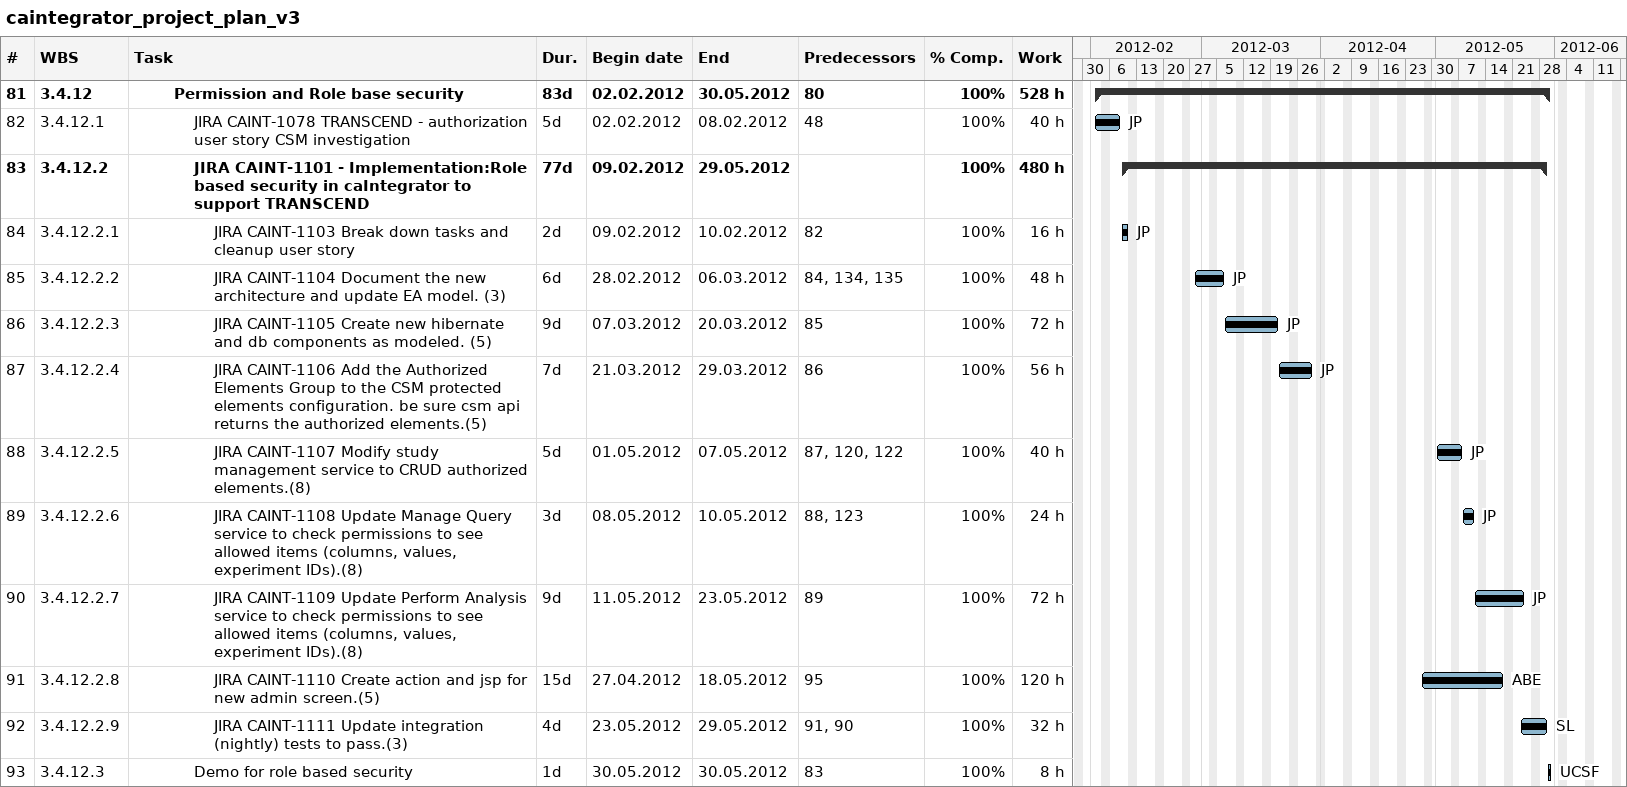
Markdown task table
caintegrator_project_plan_v3

| ID | WBS | Task | Duration | Start | Finish | Predecessors | Resources | % complete | Work (h) |
|---|---|---|---|---|---|---|---|---|---|
| 81 | 3.4.12 | **Permission and Role base security** | 83d | 2012-02-02 | 2012-05-30 | 80 |  | 100 | 528 |
| 82 | 3.4.12.1 | JIRA CAINT-1078 TRANSCEND - authorization user story CSM investigation | 5d | 2012-02-02 | 2012-02-08 | 48 | JP | 100 | 40 |
| 83 | 3.4.12.2 | **JIRA CAINT-1101 - Implementation:Role based security in caIntegrator to support TRANSCEND** | 77d | 2012-02-09 | 2012-05-29 |  |  | 100 | 480 |
| 84 | 3.4.12.2.1 | JIRA CAINT-1103 Break down tasks and cleanup user story | 2d | 2012-02-09 | 2012-02-10 | 82 | JP | 100 | 16 |
| 85 | 3.4.12.2.2 | JIRA CAINT-1104 Document the new architecture and update EA model. (3) | 6d | 2012-02-28 | 2012-03-06 | 84, 134, 135 | JP | 100 | 48 |
| 86 | 3.4.12.2.3 | JIRA CAINT-1105 Create new hibernate and db components as modeled. (5) | 9d | 2012-03-07 | 2012-03-20 | 85 | JP | 100 | 72 |
| 87 | 3.4.12.2.4 | JIRA CAINT-1106 Add the Authorized Elements Group to the CSM protected elements configuration. be sure csm api returns the authorized elements.(5) | 7d | 2012-03-21 | 2012-03-29 | 86 | JP | 100 | 56 |
| 88 | 3.4.12.2.5 | JIRA CAINT-1107 Modify study management service to CRUD authorized elements.(8) | 5d | 2012-05-01 | 2012-05-07 | 87, 120, 122 | JP | 100 | 40 |
| 89 | 3.4.12.2.6 | JIRA CAINT-1108 Update Manage Query service to check permissions to see allowed items (columns, values, experiment IDs).(8) | 3d | 2012-05-08 | 2012-05-10 | 88, 123 | JP | 100 | 24 |
| 90 | 3.4.12.2.7 | JIRA CAINT-1109 Update Perform Analysis service to check permissions to see allowed items (columns, values, experiment IDs).(8) | 9d | 2012-05-11 | 2012-05-23 | 89 | JP | 100 | 72 |
| 91 | 3.4.12.2.8 | JIRA CAINT-1110 Create action and jsp for new admin screen.(5) | 15d | 2012-04-27 | 2012-05-18 | 95 | ABE | 100 | 120 |
| 92 | 3.4.12.2.9 | JIRA CAINT-1111 Update integration (nightly) tests to pass.(3) | 4d | 2012-05-23 | 2012-05-29 | 91, 90 | SL | 100 | 32 |
| 93 | 3.4.12.3 | Demo for role based security | 1d | 2012-05-30 | 2012-05-30 | 83 | UCSF | 100 | 8 |
